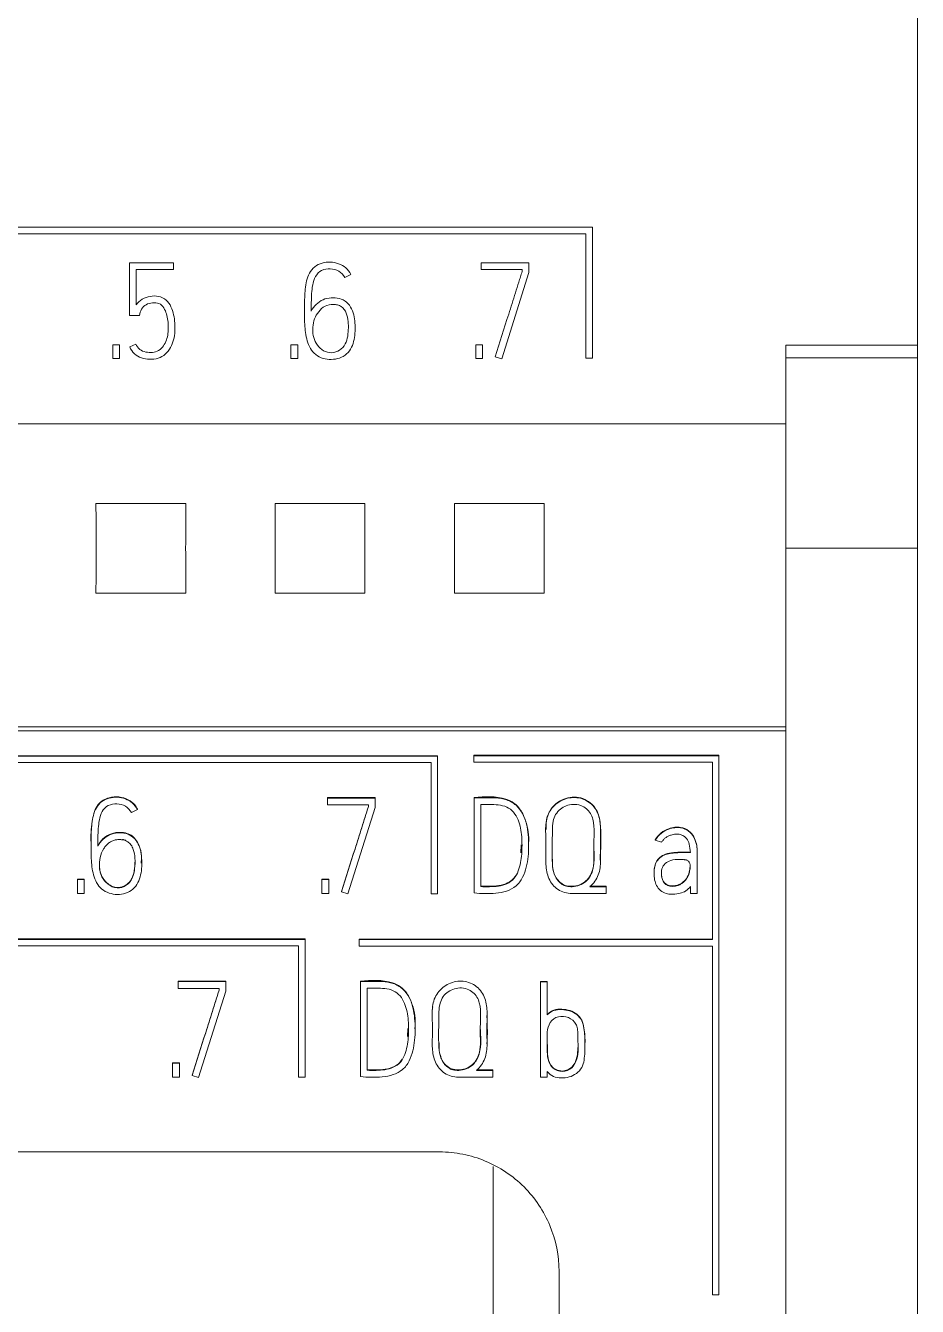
# Model space of a CAD drawing. Header units: millimetres. Extents: x 983 to 2111, y 2638 to 4457.
# Drawn here: x 1525.58 to 1540.51, y 3431.12 to 3452.55 of the extents above; entities that cross this region are included whole.
import ezdxf

# ---------------------------------------------------------------- set-up
doc = ezdxf.new("R2010")
doc.units = ezdxf.units.MM

# ---------------------------------------------------------------- blocks, each defined once
blk = doc.blocks.new('16DIDQ')
at = {"color": 7, "linetype": 'Continuous', "lineweight": 15}
for p, q in [((1540.51, 3466.407), (1540.51, 3447.209)), ((1511.021, 3449.182), (1535.07, 3449.182)), ((1534.957, 3449.072), (1511.13, 3449.072)), ((1534.957, 3446.988), (1534.957, 3449.072)), ((1535.07, 3449.182), (1535.07, 3446.988)), ((1527.319, 3448.582), (1527.319, 3447.703)), ((1528.058, 3448.582), (1527.319, 3448.582)), ((1527.43, 3448.471), (1528.058, 3448.471)), ((1527.43, 3447.881), (1527.43, 3448.471)), ((1528.058, 3448.471), (1528.058, 3448.582)), ((1530.924, 3448.338), (1531.026, 3448.391)), ((1533.206, 3448.471), (1533.206, 3448.584)), ((1533.206, 3448.584), (1534.005, 3448.584)), ((1533.894, 3448.471), (1533.206, 3448.471)), ((1534.005, 3448.422), (1533.55, 3446.976)), ((1533.894, 3448.44), (1533.894, 3448.471)), ((1534.005, 3448.584), (1534.005, 3448.422)), ((1527.319, 3447.703), (1527.488, 3447.703)), ((1527.039, 3447.215), (1527.152, 3447.215)), ((1527.039, 3446.982), (1527.039, 3447.215)), ((1527.152, 3447.215), (1527.152, 3446.982)), ((1527.425, 3447.224), (1527.323, 3447.178)), ((1530.023, 3447.215), (1530.023, 3446.982)), ((1530.136, 3447.215), (1530.023, 3447.215)), ((1530.136, 3446.982), (1530.136, 3447.215)), ((1533.115, 3447.215), (1533.115, 3446.982)), ((1533.228, 3447.215), (1533.115, 3447.215)), ((1533.228, 3446.982), (1533.228, 3447.215)), ((1540.51, 3447.209), (1538.31, 3447.209)), ((1538.31, 3445.892), (1538.31, 3447.209)), ((1540.51, 3447.209), (1540.51, 3447.196)), ((1540.51, 3447.196), (1540.51, 3446.996)), ((1527.152, 3446.982), (1527.039, 3446.982)), ((1530.023, 3446.982), (1530.136, 3446.982)), ((1533.115, 3446.982), (1533.228, 3446.982)), ((1533.55, 3446.976), (1533.443, 3447.011)), ((1535.07, 3446.988), (1534.957, 3446.988)), ((1538.31, 3446.996), (1540.51, 3446.996)), ((1540.51, 3446.996), (1540.51, 3443.808)), ((1472.71, 3445.892), (1538.31, 3445.892)), ((1538.31, 3440.82), (1538.31, 3445.892)), ((1526.758, 3444.56), (1528.262, 3444.56)), ((1529.758, 3444.56), (1531.262, 3444.56)), ((1532.758, 3444.56), (1534.262, 3444.56)), ((1540.51, 3443.808), (1538.31, 3443.808)), ((1540.51, 3443.808), (1540.51, 3413.363)), ((1528.262, 3443.056), (1526.758, 3443.056)), ((1531.262, 3443.056), (1529.758, 3443.056)), ((1534.262, 3443.056), (1532.758, 3443.056)), ((1472.71, 3440.82), (1538.31, 3440.82)), ((1538.31, 3440.752), (1472.71, 3440.752)), ((1538.31, 3440.752), (1538.31, 3440.82)), ((1538.31, 3414.209), (1538.31, 3440.752)), ((1532.478, 3440.338), (1501.444, 3440.338)), ((1501.444, 3440.331), (1532.478, 3440.331)), ((1532.478, 3440.331), (1532.478, 3440.338)), ((1532.478, 3440.331), (1532.478, 3438.026)), ((1537.187, 3440.344), (1533.086, 3440.344)), ((1533.086, 3440.337), (1533.086, 3440.344)), ((1533.086, 3440.337), (1533.086, 3440.227)), ((1537.187, 3440.337), (1533.086, 3440.337)), ((1537.187, 3440.337), (1537.187, 3440.344)), ((1537.187, 3431.319), (1537.187, 3440.337)), ((1532.368, 3440.226), (1501.555, 3440.226)), ((1532.368, 3438.026), (1532.368, 3440.226)), ((1533.086, 3440.227), (1537.077, 3440.227)), ((1537.077, 3440.227), (1537.077, 3437.261)), ((1530.633, 3439.63), (1530.633, 3439.637)), ((1531.432, 3439.637), (1530.633, 3439.637)), ((1530.633, 3439.63), (1531.432, 3439.63)), ((1530.633, 3439.517), (1530.633, 3439.63)), ((1531.432, 3439.637), (1531.432, 3439.63)), ((1531.432, 3439.63), (1531.432, 3439.469)), ((1533.087, 3439.632), (1533.087, 3439.639)), ((1533.087, 3439.632), (1533.087, 3438.043)), ((1527.453, 3439.438), (1527.351, 3439.385)), ((1527.453, 3439.438), (1527.453, 3439.445)), ((1531.321, 3439.517), (1530.633, 3439.517)), ((1531.432, 3439.469), (1530.977, 3438.025)), ((1531.321, 3439.486), (1531.321, 3439.517)), ((1533.2, 3438.147), (1533.2, 3439.52)), ((1534.286, 3439.101), (1534.286, 3439.094)), ((1526.676, 3438.872), (1526.676, 3438.865)), ((1533.872, 3438.713), (1533.879, 3438.847)), ((1534.001, 3438.831), (1534.001, 3438.838)), ((1536.118, 3438.924), (1536.118, 3438.931)), ((1536.118, 3438.924), (1536.225, 3438.889)), ((1527.525, 3438.532), (1527.525, 3438.539)), ((1535.205, 3438.583), (1535.205, 3438.59)), ((1536.101, 3438.371), (1536.101, 3438.36)), ((1526.563, 3438.271), (1526.45, 3438.271)), ((1526.45, 3438.271), (1526.45, 3438.264)), ((1526.45, 3438.264), (1526.45, 3438.032)), ((1526.563, 3438.264), (1526.45, 3438.264)), ((1526.563, 3438.264), (1526.563, 3438.271)), ((1526.563, 3438.032), (1526.563, 3438.264)), ((1530.542, 3438.271), (1530.542, 3438.264)), ((1530.655, 3438.271), (1530.542, 3438.271)), ((1530.542, 3438.264), (1530.542, 3438.032)), ((1530.655, 3438.264), (1530.542, 3438.264)), ((1530.655, 3438.264), (1530.655, 3438.271)), ((1530.655, 3438.032), (1530.655, 3438.264)), ((1534.608, 3438.167), (1534.608, 3438.161)), ((1534.661, 3438.152), (1534.661, 3438.154)), ((1535.302, 3438.152), (1535.027, 3438.152)), ((1535.302, 3438.145), (1535.027, 3438.145)), ((1535.302, 3438.152), (1535.302, 3438.145)), ((1535.302, 3438.032), (1535.302, 3438.145)), ((1536.711, 3438.147), (1536.711, 3438.032)), ((1526.45, 3438.032), (1526.563, 3438.032)), ((1530.542, 3438.032), (1530.655, 3438.032)), ((1530.871, 3438.068), (1530.871, 3438.061)), ((1530.977, 3438.025), (1530.871, 3438.061)), ((1532.478, 3438.026), (1532.368, 3438.026)), ((1534.725, 3438.032), (1535.302, 3438.032)), ((1536.711, 3438.032), (1536.824, 3438.032)), ((1530.259, 3437.271), (1499.446, 3437.271)), ((1499.446, 3437.264), (1530.259, 3437.264)), ((1530.259, 3437.264), (1530.259, 3437.271)), ((1530.259, 3437.264), (1530.259, 3434.959)), ((1531.167, 3437.268), (1531.167, 3437.261)), ((1537.077, 3437.268), (1531.167, 3437.268)), ((1531.167, 3437.261), (1531.167, 3437.15)), ((1537.077, 3437.261), (1531.167, 3437.261)), ((1530.148, 3437.154), (1499.557, 3437.154)), ((1530.148, 3434.959), (1530.148, 3437.154)), ((1531.167, 3437.15), (1537.077, 3437.15)), ((1537.077, 3437.15), (1537.077, 3431.319)), ((1528.932, 3436.565), (1528.133, 3436.565)), ((1528.133, 3436.558), (1528.133, 3436.565)), ((1528.133, 3436.558), (1528.932, 3436.558)), ((1528.133, 3436.445), (1528.133, 3436.558)), ((1528.821, 3436.445), (1528.133, 3436.445)), ((1528.932, 3436.396), (1528.477, 3434.953)), ((1528.821, 3436.414), (1528.821, 3436.445)), ((1528.932, 3436.565), (1528.932, 3436.558)), ((1528.932, 3436.558), (1528.932, 3436.396)), ((1531.187, 3436.56), (1531.187, 3436.567)), ((1531.187, 3436.56), (1531.187, 3434.971)), ((1531.3, 3435.075), (1531.3, 3436.447)), ((1534.201, 3436.553), (1534.201, 3436.56)), ((1534.312, 3436.56), (1534.201, 3436.56)), ((1534.201, 3434.96), (1534.201, 3436.553)), ((1534.201, 3436.553), (1534.312, 3436.553)), ((1534.312, 3436.56), (1534.312, 3436.553)), ((1534.312, 3436.553), (1534.312, 3436)), ((1532.386, 3436.028), (1532.386, 3436.021)), ((1531.972, 3435.641), (1531.979, 3435.774)), ((1532.101, 3435.758), (1532.101, 3435.765)), ((1532.505, 3435.536), (1532.506, 3435.419)), ((1533.305, 3435.511), (1533.305, 3435.518)), ((1534.944, 3435.485), (1534.944, 3435.492)), ((1528.042, 3435.192), (1528.042, 3435.199)), ((1528.155, 3435.199), (1528.042, 3435.199)), ((1528.042, 3434.96), (1528.042, 3435.192)), ((1528.042, 3435.192), (1528.155, 3435.192)), ((1528.155, 3435.192), (1528.155, 3435.199)), ((1528.155, 3435.192), (1528.155, 3434.96)), ((1532.708, 3435.094), (1532.708, 3435.087)), ((1528.155, 3434.96), (1528.042, 3434.96)), ((1528.371, 3434.995), (1528.371, 3434.988)), ((1528.477, 3434.953), (1528.371, 3434.988)), ((1530.259, 3434.959), (1530.148, 3434.959)), ((1532.761, 3435.08), (1532.761, 3435.082)), ((1532.825, 3434.96), (1533.402, 3434.96)), ((1533.127, 3435.079), (1533.402, 3435.079)), ((1533.402, 3435.072), (1533.127, 3435.072)), ((1533.402, 3435.079), (1533.402, 3435.072)), ((1533.402, 3434.96), (1533.402, 3435.072)), ((1534.312, 3434.96), (1534.201, 3434.96)), ((1534.312, 3435.055), (1534.312, 3434.96)), ((1488.01, 3433.708), (1532.51, 3433.708)), ((1533.41, 3424.208), (1533.41, 3433.463)), ((1534.51, 3431.708), (1534.51, 3414.209)), ((1537.077, 3431.319), (1537.187, 3431.319))]:
    blk.add_line(p, q, dxfattribs=at)
at = {"color": 7, "linetype": 'Continuous', "lineweight": 15, "flags": 128}
blk.add_lwpolyline([(1534.825, 3435.454), (1534.82, 3435.332), (1534.778, 3435.196), (1534.724, 3435.125), (1534.656, 3435.08), (1534.571, 3435.062), (1534.486, 3435.075), (1534.419, 3435.111), (1534.368, 3435.168), (1534.334, 3435.245), (1534.315, 3435.344), (1534.312, 3435.679), (1534.312, 3435.679)], dxfattribs=at)
at = {"color": 7, "linetype": 'Continuous', "lineweight": 15}
for points, knots in [([(1531.026, 3448.391), (1530.983, 3448.475), (1530.908, 3448.539), (1530.777, 3448.586), (1530.73, 3448.594), (1530.637, 3448.597), (1530.591, 3448.593), (1530.501, 3448.569), (1530.458, 3448.548), (1530.385, 3448.49), (1530.356, 3448.453), (1530.29, 3448.33), (1530.272, 3448.237), (1530.252, 3448.054), (1530.25, 3447.961), (1530.249, 3447.776), (1530.248, 3447.683), (1530.255, 3447.498), (1530.264, 3447.405), (1530.308, 3447.226), (1530.346, 3447.136), (1530.445, 3447.039), (1530.485, 3447.013), (1530.571, 3446.979), (1530.617, 3446.971), (1530.756, 3446.966), (1530.853, 3446.984), (1531.002, 3447.092), (1531.049, 3447.18), (1531.095, 3447.358), (1531.1, 3447.452), (1531.092, 3447.636), (1531.079, 3447.731), (1531.017, 3447.856), (1530.99, 3447.894), (1530.92, 3447.955), (1530.877, 3447.976), (1530.788, 3448), (1530.74, 3448.003), (1530.648, 3447.997), (1530.602, 3447.986), (1530.517, 3447.949), (1530.479, 3447.921), (1530.413, 3447.856), (1530.384, 3447.818), (1530.362, 3447.777)], [0, 0, 0, 0, 0.0625, 0.0625, 0.09375, 0.09375, 0.125, 0.125, 0.15625, 0.15625, 0.1875, 0.1875, 0.25, 0.25, 0.3125, 0.3125, 0.375, 0.375, 0.4375, 0.4375, 0.5, 0.5, 0.53125, 0.53125, 0.5625, 0.5625, 0.625, 0.625, 0.6875, 0.6875, 0.75, 0.75, 0.8125, 0.8125, 0.84375, 0.84375, 0.875, 0.875, 0.90625, 0.90625, 0.9375, 0.9375, 0.96875, 0.96875, 1, 1, 1, 1]), ([(1530.362, 3447.777), (1530.362, 3447.875), (1530.363, 3447.972), (1530.372, 3448.118), (1530.377, 3448.167), (1530.396, 3448.263), (1530.41, 3448.311), (1530.457, 3448.398), (1530.492, 3448.437), (1530.581, 3448.48), (1530.632, 3448.486), (1530.731, 3448.483), (1530.781, 3448.471), (1530.866, 3448.421), (1530.901, 3448.383), (1530.924, 3448.338)], [0, 0, 0, 0, 0.25, 0.25, 0.375, 0.375, 0.5, 0.5, 0.625, 0.625, 0.75, 0.75, 0.875, 0.875, 1, 1, 1, 1]), ([(1533.443, 3447.011), (1533.518, 3447.249), (1533.592, 3447.488), (1533.705, 3447.845), (1533.742, 3447.964), (1533.798, 3448.143), (1533.817, 3448.203), (1533.845, 3448.292), (1533.855, 3448.322), (1533.874, 3448.381), (1533.882, 3448.411), (1533.894, 3448.44)], [0, 0, 0, 0, 0.5, 0.5, 0.75, 0.75, 0.875, 0.875, 0.9375, 0.9375, 1, 1, 1, 1]), ([(1527.323, 3447.178), (1527.343, 3447.135), (1527.367, 3447.096), (1527.436, 3447.032), (1527.476, 3447.008), (1527.565, 3446.978), (1527.612, 3446.974), (1527.705, 3446.97), (1527.753, 3446.974), (1527.842, 3447.003), (1527.884, 3447.027), (1527.954, 3447.088), (1527.983, 3447.127), (1528.051, 3447.25), (1528.073, 3447.343), (1528.084, 3447.53), (1528.078, 3447.624), (1528.039, 3447.808), (1528.002, 3447.899), (1527.896, 3447.994), (1527.852, 3448.015), (1527.759, 3448.033), (1527.711, 3448.031), (1527.572, 3448.009), (1527.484, 3447.959), (1527.43, 3447.881)], [0, 0, 0, 0, 0.0625, 0.0625, 0.125, 0.125, 0.1875, 0.1875, 0.25, 0.25, 0.3125, 0.3125, 0.375, 0.375, 0.5, 0.5, 0.625, 0.625, 0.75, 0.75, 0.8125, 0.8125, 0.875, 0.875, 1, 1, 1, 1]), ([(1527.488, 3447.703), (1527.491, 3447.778), (1527.532, 3447.849), (1527.631, 3447.902), (1527.667, 3447.911), (1527.741, 3447.918), (1527.779, 3447.918), (1527.847, 3447.89), (1527.874, 3447.861), (1527.914, 3447.799), (1527.928, 3447.765), (1527.96, 3447.659), (1527.967, 3447.585), (1527.97, 3447.438), (1527.962, 3447.363), (1527.913, 3447.224), (1527.871, 3447.158), (1527.776, 3447.099), (1527.74, 3447.088), (1527.666, 3447.082), (1527.629, 3447.085), (1527.556, 3447.099), (1527.521, 3447.114), (1527.464, 3447.16), (1527.441, 3447.19), (1527.425, 3447.224)], [0, 0, 0, 0, 0.125, 0.125, 0.1875, 0.1875, 0.25, 0.25, 0.3125, 0.3125, 0.375, 0.375, 0.5, 0.5, 0.625, 0.625, 0.75, 0.75, 0.8125, 0.8125, 0.875, 0.875, 0.9375, 0.9375, 1, 1, 1, 1]), ([(1530.731, 3447.887), (1530.754, 3447.887), (1530.778, 3447.886), (1530.823, 3447.875), (1530.845, 3447.865), (1530.904, 3447.826), (1530.932, 3447.785), (1530.965, 3447.697), (1530.973, 3447.651), (1530.984, 3447.558), (1530.984, 3447.511), (1530.979, 3447.371), (1530.964, 3447.275), (1530.886, 3447.157), (1530.849, 3447.124), (1530.764, 3447.086), (1530.716, 3447.078), (1530.622, 3447.087), (1530.577, 3447.105), (1530.502, 3447.162), (1530.471, 3447.198), (1530.422, 3447.279), (1530.405, 3447.323), (1530.387, 3447.415), (1530.387, 3447.462), (1530.394, 3447.556), (1530.402, 3447.602), (1530.433, 3447.69), (1530.457, 3447.731), (1530.516, 3447.804), (1530.551, 3447.838), (1530.635, 3447.882), (1530.684, 3447.887), (1530.731, 3447.887)], [0, 0, 0, 0, 0.03125, 0.03125, 0.0625, 0.0625, 0.125, 0.125, 0.1875, 0.1875, 0.25, 0.25, 0.375, 0.375, 0.4375, 0.4375, 0.5, 0.5, 0.5625, 0.5625, 0.625, 0.625, 0.6875, 0.6875, 0.75, 0.75, 0.8125, 0.8125, 0.875, 0.875, 0.9375, 0.9375, 1, 1, 1, 1]), ([(1526.677, 3438.872), (1526.677, 3438.875), (1526.667, 3438.996), (1526.681, 3439.176), (1526.721, 3439.394), (1526.787, 3439.518), (1526.875, 3439.599), (1526.996, 3439.646), (1527.143, 3439.657), (1527.296, 3439.613), (1527.401, 3439.532), (1527.439, 3439.468), (1527.453, 3439.445)], [0, 0, 0, 0, 0.007675, 0.2536, 0.374274, 0.467054, 0.542764, 0.618596, 0.732517, 0.845164, 0.942622, 1, 1, 1, 1]), ([(1526.79, 3438.824), (1526.831, 3438.909), (1526.902, 3438.975), (1527.03, 3439.034), (1527.075, 3439.044), (1527.169, 3439.05), (1527.216, 3439.047), (1527.352, 3439.011), (1527.426, 3438.943), (1527.507, 3438.775), (1527.52, 3438.681), (1527.527, 3438.495), (1527.523, 3438.401), (1527.485, 3438.267), (1527.467, 3438.223), (1527.418, 3438.144), (1527.386, 3438.109), (1527.27, 3438.031), (1527.173, 3438.01), (1526.987, 3438.026), (1526.894, 3438.063), (1526.767, 3438.198), (1526.73, 3438.288), (1526.688, 3438.468), (1526.682, 3438.56), (1526.676, 3438.743), (1526.676, 3438.835), (1526.677, 3439.018), (1526.68, 3439.11), (1526.701, 3439.293), (1526.719, 3439.386), (1526.788, 3439.505), (1526.818, 3439.541), (1526.891, 3439.597), (1526.934, 3439.616), (1527.069, 3439.65), (1527.164, 3439.648), (1527.293, 3439.599), (1527.333, 3439.576), (1527.403, 3439.516), (1527.431, 3439.479), (1527.453, 3439.438)], [0, 0, 0, 0, 0.0625, 0.0625, 0.09375, 0.09375, 0.125, 0.125, 0.1875, 0.1875, 0.25, 0.25, 0.3125, 0.3125, 0.34375, 0.34375, 0.375, 0.375, 0.4375, 0.4375, 0.5, 0.5, 0.5625, 0.5625, 0.625, 0.625, 0.6875, 0.6875, 0.75, 0.75, 0.8125, 0.8125, 0.84375, 0.84375, 0.875, 0.875, 0.9375, 0.9375, 0.96875, 0.96875, 1, 1, 1, 1]), ([(1533.087, 3439.639), (1533.269, 3439.653), (1533.503, 3439.67), (1533.762, 3439.551), (1533.881, 3439.424), (1533.98, 3439.197), (1534.016, 3438.986), (1533.998, 3438.85), (1533.997, 3438.838)], [0, 0, 0, 0, 0.365698, 0.469753, 0.573978, 0.716987, 0.976137, 1, 1, 1, 1]), ([(1533.087, 3438.043), (1533.208, 3438.028), (1533.33, 3438.025), (1533.573, 3438.048), (1533.696, 3438.082), (1533.837, 3438.198), (1533.874, 3438.248), (1533.927, 3438.358), (1533.947, 3438.415), (1533.992, 3438.591), (1534.001, 3438.713), (1534.001, 3438.954), (1533.993, 3439.074), (1533.936, 3439.311), (1533.882, 3439.425), (1533.745, 3439.549), (1533.691, 3439.579), (1533.575, 3439.618), (1533.515, 3439.627), (1533.393, 3439.635), (1533.332, 3439.635), (1533.209, 3439.634), (1533.148, 3439.633), (1533.087, 3439.632)], [0, 0, 0, 0, 0.125, 0.125, 0.25, 0.25, 0.3125, 0.3125, 0.375, 0.375, 0.5, 0.5, 0.625, 0.625, 0.75, 0.75, 0.8125, 0.8125, 0.875, 0.875, 0.9375, 0.9375, 1, 1, 1, 1]), ([(1535.027, 3438.145), (1535.09, 3438.199), (1535.138, 3438.267), (1535.197, 3438.419), (1535.205, 3438.502), (1535.205, 3438.666), (1535.203, 3438.747), (1535.203, 3438.911), (1535.206, 3438.993), (1535.206, 3439.156), (1535.2, 3439.238), (1535.156, 3439.396), (1535.114, 3439.47), (1534.994, 3439.579), (1534.918, 3439.618), (1534.756, 3439.645), (1534.673, 3439.636), (1534.519, 3439.577), (1534.45, 3439.529), (1534.346, 3439.404), (1534.313, 3439.326), (1534.283, 3439.164), (1534.285, 3439.084), (1534.291, 3438.922), (1534.292, 3438.841), (1534.29, 3438.679), (1534.286, 3438.598), (1534.295, 3438.437), (1534.309, 3438.356), (1534.374, 3438.209), (1534.428, 3438.143), (1534.562, 3438.054), (1534.643, 3438.031), (1534.725, 3438.032)], [0, 0, 0, 0, 0.0625, 0.0625, 0.125, 0.125, 0.1875, 0.1875, 0.25, 0.25, 0.3125, 0.3125, 0.375, 0.375, 0.4375, 0.4375, 0.5, 0.5, 0.5625, 0.5625, 0.625, 0.625, 0.6875, 0.6875, 0.75, 0.75, 0.8125, 0.8125, 0.875, 0.875, 0.9375, 0.9375, 1, 1, 1, 1]), ([(1535.198, 3438.59), (1535.208, 3438.777), (1535.221, 3439.027), (1535.187, 3439.327), (1535.116, 3439.476), (1535.009, 3439.578), (1534.875, 3439.639), (1534.729, 3439.651), (1534.581, 3439.616), (1534.444, 3439.535), (1534.344, 3439.409), (1534.289, 3439.258), (1534.294, 3439.154), (1534.297, 3439.101)], [0, 0, 0, 0, 0.265544, 0.357215, 0.42625, 0.495517, 0.563288, 0.631123, 0.699957, 0.776221, 0.853494, 0.923896, 1, 1, 1, 1]), ([(1527.351, 3439.385), (1527.328, 3439.429), (1527.294, 3439.467), (1527.208, 3439.516), (1527.159, 3439.529), (1527.06, 3439.533), (1527.01, 3439.526), (1526.92, 3439.484), (1526.885, 3439.445), (1526.838, 3439.359), (1526.824, 3439.311), (1526.805, 3439.216), (1526.8, 3439.167), (1526.791, 3439.02), (1526.789, 3438.922), (1526.79, 3438.824)], [0, 0, 0, 0, 0.125, 0.125, 0.25, 0.25, 0.375, 0.375, 0.5, 0.5, 0.625, 0.625, 0.75, 0.75, 1, 1, 1, 1]), ([(1531.321, 3439.493), (1531.31, 3439.464), (1531.301, 3439.434), (1531.282, 3439.375), (1531.273, 3439.345), (1531.244, 3439.256), (1531.226, 3439.197), (1531.17, 3439.019), (1531.132, 3438.9), (1531.02, 3438.543), (1530.945, 3438.305), (1530.871, 3438.068)], [0, 0, 0, 0, 0.0625, 0.0625, 0.125, 0.125, 0.25, 0.25, 0.5, 0.5, 1, 1, 1, 1]), ([(1530.871, 3438.061), (1530.945, 3438.298), (1531.02, 3438.536), (1531.132, 3438.893), (1531.17, 3439.012), (1531.226, 3439.19), (1531.244, 3439.249), (1531.273, 3439.338), (1531.282, 3439.368), (1531.301, 3439.427), (1531.31, 3439.457), (1531.321, 3439.486)], [0, 0, 0, 0, 0.5, 0.5, 0.75, 0.75, 0.875, 0.875, 0.9375, 0.9375, 1, 1, 1, 1]), ([(1533.2, 3439.52), (1533.249, 3439.522), (1533.298, 3439.521), (1533.396, 3439.519), (1533.445, 3439.519), (1533.542, 3439.509), (1533.59, 3439.498), (1533.679, 3439.457), (1533.719, 3439.428), (1533.813, 3439.316), (1533.846, 3439.22), (1533.885, 3439.03), (1533.891, 3438.934), (1533.89, 3438.739), (1533.885, 3438.643), (1533.857, 3438.502), (1533.844, 3438.455), (1533.809, 3438.363), (1533.788, 3438.319), (1533.723, 3438.244), (1533.681, 3438.216), (1533.591, 3438.176), (1533.544, 3438.163), (1533.446, 3438.149), (1533.397, 3438.147), (1533.299, 3438.144), (1533.25, 3438.144), (1533.2, 3438.147)], [0, 0, 0, 0, 0.0625, 0.0625, 0.125, 0.125, 0.1875, 0.1875, 0.25, 0.25, 0.375, 0.375, 0.5, 0.5, 0.625, 0.625, 0.6875, 0.6875, 0.75, 0.75, 0.8125, 0.8125, 0.875, 0.875, 0.9375, 0.9375, 1, 1, 1, 1]), ([(1534.707, 3438.146), (1534.675, 3438.148), (1534.643, 3438.152), (1534.611, 3438.159), (1534.588, 3438.164), (1534.571, 3438.183), (1534.551, 3438.196), (1534.524, 3438.215), (1534.499, 3438.239), (1534.48, 3438.265), (1534.459, 3438.293), (1534.443, 3438.324), (1534.431, 3438.356), (1534.411, 3438.411), (1534.403, 3438.47), (1534.4, 3438.528), (1534.389, 3438.714), (1534.398, 3438.9), (1534.399, 3439.087), (1534.399, 3439.139), (1534.402, 3439.191), (1534.413, 3439.242), (1534.421, 3439.281), (1534.434, 3439.319), (1534.454, 3439.354), (1534.475, 3439.388), (1534.502, 3439.419), (1534.533, 3439.444), (1534.562, 3439.468), (1534.596, 3439.487), (1534.632, 3439.5), (1534.668, 3439.514), (1534.708, 3439.522), (1534.747, 3439.524), (1534.789, 3439.526), (1534.833, 3439.52), (1534.873, 3439.506), (1534.908, 3439.493), (1534.941, 3439.474), (1534.969, 3439.45), (1534.996, 3439.428), (1535.018, 3439.401), (1535.036, 3439.371), (1535.054, 3439.341), (1535.067, 3439.308), (1535.076, 3439.274), (1535.114, 3439.125), (1535.091, 3438.966), (1535.091, 3438.812), (1535.091, 3438.691), (1535.102, 3438.567), (1535.079, 3438.447), (1535.071, 3438.407), (1535.057, 3438.367), (1535.037, 3438.331), (1535.017, 3438.295), (1534.99, 3438.262), (1534.959, 3438.235), (1534.928, 3438.207), (1534.892, 3438.185), (1534.853, 3438.17), (1534.815, 3438.155), (1534.774, 3438.146), (1534.732, 3438.145), (1534.724, 3438.145), (1534.716, 3438.145), (1534.707, 3438.146)], [0, 0, 0, 0, 0.000097505, 0.000097505, 0.000097505, 0.000171776, 0.000171776, 0.000171776, 0.000279242, 0.000279242, 0.000279242, 0.000389119, 0.000389119, 0.000389119, 0.000578699, 0.000578699, 0.000578699, 0.001178192, 0.001178192, 0.001178192, 0.0013466, 0.0013466, 0.0013466, 0.001475016, 0.001475016, 0.001475016, 0.0016041, 0.0016041, 0.0016041, 0.001727017, 0.001727017, 0.001727017, 0.001853783, 0.001853783, 0.001853783, 0.001991939, 0.001991939, 0.001991939, 0.002111956, 0.002111956, 0.002111956, 0.002223786, 0.002223786, 0.002223786, 0.002336455, 0.002336455, 0.002336455, 0.002840467, 0.002840467, 0.002840467, 0.003239194, 0.003239194, 0.003239194, 0.00337415, 0.00337415, 0.00337415, 0.003509345, 0.003509345, 0.003509345, 0.003644633, 0.003644633, 0.003644633, 0.003779149, 0.003779149, 0.003779149, 0.003805915, 0.003805915, 0.003805915, 0.003805915]), ([(1526.79, 3438.831), (1526.816, 3438.872), (1526.866, 3438.949), (1526.984, 3439.03), (1527.118, 3439.06), (1527.244, 3439.053), (1527.349, 3439.011), (1527.428, 3438.939), (1527.494, 3438.821), (1527.526, 3438.681), (1527.518, 3438.578), (1527.515, 3438.539)], [0, 0, 0, 0, 0.122111, 0.234221, 0.358449, 0.466468, 0.554503, 0.642441, 0.734925, 0.89869, 1, 1, 1, 1]), ([(1536.824, 3438.039), (1536.824, 3438.142), (1536.824, 3438.32), (1536.824, 3438.544), (1536.823, 3438.683), (1536.824, 3438.762), (1536.82, 3438.813), (1536.809, 3438.867), (1536.793, 3438.924), (1536.759, 3439.005), (1536.683, 3439.093), (1536.563, 3439.143), (1536.447, 3439.144), (1536.333, 3439.117), (1536.211, 3439.052), (1536.15, 3438.972), (1536.118, 3438.931)], [0, 0, 0, 0, 0.178844, 0.308499, 0.388964, 0.420239, 0.447028, 0.476226, 0.515557, 0.550721, 0.627327, 0.711089, 0.76651, 0.827018, 0.911587, 1, 1, 1, 1]), ([(1536.824, 3438.032), (1536.824, 3438.135), (1536.824, 3438.313), (1536.824, 3438.537), (1536.823, 3438.676), (1536.824, 3438.755), (1536.82, 3438.806), (1536.809, 3438.86), (1536.793, 3438.917), (1536.759, 3438.997), (1536.683, 3439.086), (1536.563, 3439.136), (1536.447, 3439.137), (1536.333, 3439.11), (1536.211, 3439.045), (1536.15, 3438.965), (1536.118, 3438.924)], [0, 0, 0, 0, 0.1788444, 0.3084989, 0.3889637, 0.4202394, 0.4470276, 0.4762262, 0.5155568, 0.5507211, 0.6273271, 0.7110886, 0.7665103, 0.8270184, 0.9115875, 1, 1, 1, 1]), ([(1536.225, 3438.889), (1536.235, 3438.903), (1536.255, 3438.931), (1536.293, 3438.965), (1536.337, 3438.992), (1536.395, 3439.015), (1536.462, 3439.029), (1536.536, 3439.023), (1536.599, 3438.997), (1536.658, 3438.945), (1536.698, 3438.846), (1536.706, 3438.764), (1536.711, 3438.716)], [0, 0, 0, 0, 0.070112, 0.138809, 0.208382, 0.281037, 0.389849, 0.488147, 0.577148, 0.665049, 0.801573, 1, 1, 1, 1]), ([(1527.139, 3438.934), (1527.119, 3438.933), (1527.08, 3438.93), (1527.024, 3438.91), (1526.973, 3438.879), (1526.927, 3438.836), (1526.87, 3438.759), (1526.819, 3438.636), (1526.809, 3438.472), (1526.846, 3438.309), (1526.953, 3438.181), (1527.107, 3438.103), (1527.252, 3438.15), (1527.339, 3438.234), (1527.387, 3438.333), (1527.411, 3438.465), (1527.416, 3438.614), (1527.395, 3438.75), (1527.349, 3438.846), (1527.294, 3438.903), (1527.233, 3438.928), (1527.21, 3438.934), (1527.201, 3438.936), (1527.204, 3438.935), (1527.205, 3438.935), (1527.205, 3438.935), (1527.206, 3438.935), (1527.201, 3438.936), (1527.204, 3438.935), (1527.205, 3438.935), (1527.207, 3438.934), (1527.212, 3438.934), (1527.225, 3438.931), (1527.239, 3438.927), (1527.251, 3438.926), (1527.255, 3438.925), (1527.258, 3438.923), (1527.254, 3438.924), (1527.255, 3438.926), (1527.258, 3438.924), (1527.255, 3438.925), (1527.254, 3438.925), (1527.254, 3438.925), (1527.254, 3438.925), (1527.254, 3438.925), (1527.253, 3438.925), (1527.258, 3438.924), (1527.255, 3438.925), (1527.254, 3438.925), (1527.25, 3438.925), (1527.239, 3438.927), (1527.207, 3438.932), (1527.177, 3438.933), (1527.156, 3438.934)], [0, 0, 0, 0, 0.025471, 0.050044, 0.07487, 0.10107, 0.129599, 0.196819, 0.267067, 0.337943, 0.404357, 0.475467, 0.542622, 0.583145, 0.627707, 0.680317, 0.754377, 0.817433, 0.853906, 0.886909, 0.920546, 0.925937, 0.92688, 0.927873, 0.927924, 0.927998, 0.928072, 0.929248, 0.929542, 0.930618, 0.930855, 0.932192, 0.936293, 0.947607, 0.951688, 0.951702, 0.952663, 0.953623, 0.953841, 0.954789, 0.955768, 0.955799, 0.955848, 0.955897, 0.955965, 0.956035, 0.957214, 0.9575, 0.958562, 0.959006, 0.962069, 0.973325, 1, 1, 1, 1]), ([(1535.091, 3438.816), (1535.098, 3438.694), (1535.108, 3438.531), (1535.044, 3438.334), (1534.964, 3438.236), (1534.856, 3438.17), (1534.765, 3438.151), (1534.716, 3438.153), (1534.707, 3438.153)], [0, 0, 0, 0, 0.410567, 0.550887, 0.691458, 0.832132, 0.97175, 1, 1, 1, 1]), ([(1526.819, 3438.518), (1526.818, 3438.505), (1526.811, 3438.437), (1526.841, 3438.342), (1526.899, 3438.251), (1526.959, 3438.194), (1527.03, 3438.149), (1527.111, 3438.127), (1527.192, 3438.136), (1527.262, 3438.171), (1527.321, 3438.221), (1527.38, 3438.313), (1527.409, 3438.431), (1527.409, 3438.524), (1527.408, 3438.559)], [0, 0, 0, 0, 0.035029, 0.184024, 0.253734, 0.324503, 0.405126, 0.475686, 0.544068, 0.61886, 0.682512, 0.749506, 0.908153, 1, 1, 1, 1]), ([(1534.707, 3438.153), (1534.674, 3438.154), (1534.617, 3438.155), (1534.542, 3438.208), (1534.474, 3438.269), (1534.416, 3438.384), (1534.398, 3438.501), (1534.399, 3438.584), (1534.399, 3438.609)], [0, 0, 0, 0, 0.15737, 0.270453, 0.431915, 0.597213, 0.881211, 1, 1, 1, 1]), ([(1536.711, 3438.716), (1536.641, 3438.716), (1536.536, 3438.717), (1536.395, 3438.709), (1536.291, 3438.688), (1536.197, 3438.635), (1536.133, 3438.553), (1536.102, 3438.452), (1536.098, 3438.344), (1536.111, 3438.236), (1536.153, 3438.138), (1536.226, 3438.061), (1536.323, 3438.022), (1536.429, 3438.018), (1536.534, 3438.032), (1536.639, 3438.068), (1536.687, 3438.121), (1536.711, 3438.147)], [0, 0, 0, 0, 0.124968, 0.187533, 0.249907, 0.313745, 0.374766, 0.431548, 0.499648, 0.566249, 0.624817, 0.68761, 0.749969, 0.806806, 0.875224, 0.937668, 1, 1, 1, 1]), ([(1536.102, 3438.371), (1536.102, 3438.402), (1536.103, 3438.466), (1536.133, 3438.56), (1536.197, 3438.643), (1536.344, 3438.723), (1536.526, 3438.722), (1536.665, 3438.723), (1536.711, 3438.723)], [0, 0, 0, 0, 0.115066, 0.23169, 0.35702, 0.488134, 0.832462, 1, 1, 1, 1]), ([(1536.678, 3438.571), (1536.688, 3438.562), (1536.705, 3438.533), (1536.708, 3438.475), (1536.698, 3438.407), (1536.677, 3438.335), (1536.641, 3438.27), (1536.596, 3438.22), (1536.545, 3438.184), (1536.49, 3438.161), (1536.429, 3438.15), (1536.362, 3438.153), (1536.295, 3438.179), (1536.245, 3438.243), (1536.222, 3438.335), (1536.22, 3438.441), (1536.281, 3438.543), (1536.392, 3438.595), (1536.494, 3438.604), (1536.578, 3438.601), (1536.622, 3438.596), (1536.648, 3438.591), (1536.655, 3438.59), (1536.656, 3438.59), (1536.655, 3438.59), (1536.654, 3438.59), (1536.656, 3438.59), (1536.655, 3438.59), (1536.654, 3438.59), (1536.655, 3438.59), (1536.655, 3438.59), (1536.655, 3438.59), (1536.655, 3438.59), (1536.654, 3438.59), (1536.656, 3438.59), (1536.655, 3438.59), (1536.655, 3438.59), (1536.654, 3438.59), (1536.654, 3438.59), (1536.654, 3438.59), (1536.654, 3438.59), (1536.654, 3438.59), (1536.654, 3438.59), (1536.654, 3438.59), (1536.654, 3438.59), (1536.654, 3438.59), (1536.654, 3438.59), (1536.654, 3438.59), (1536.654, 3438.59), (1536.655, 3438.59), (1536.654, 3438.59), (1536.653, 3438.59), (1536.649, 3438.591), (1536.638, 3438.594), (1536.625, 3438.596), (1536.615, 3438.598), (1536.613, 3438.599), (1536.612, 3438.599), (1536.613, 3438.599), (1536.614, 3438.599), (1536.613, 3438.599), (1536.613, 3438.599), (1536.613, 3438.599), (1536.613, 3438.599), (1536.614, 3438.599), (1536.613, 3438.599), (1536.613, 3438.599), (1536.613, 3438.599), (1536.613, 3438.599), (1536.614, 3438.599), (1536.613, 3438.599), (1536.613, 3438.599), (1536.613, 3438.599), (1536.614, 3438.599), (1536.614, 3438.599), (1536.613, 3438.599), (1536.613, 3438.599), (1536.613, 3438.599), (1536.614, 3438.599), (1536.614, 3438.599), (1536.613, 3438.599), (1536.613, 3438.599), (1536.614, 3438.599), (1536.614, 3438.599), (1536.614, 3438.599), (1536.614, 3438.599), (1536.613, 3438.599), (1536.614, 3438.599), (1536.614, 3438.599), (1536.614, 3438.599), (1536.614, 3438.599), (1536.613, 3438.599), (1536.614, 3438.599), (1536.614, 3438.599), (1536.614, 3438.599), (1536.614, 3438.599), (1536.614, 3438.599), (1536.614, 3438.599), (1536.615, 3438.598), (1536.613, 3438.599), (1536.615, 3438.598), (1536.615, 3438.598), (1536.616, 3438.598), (1536.629, 3438.595), (1536.651, 3438.588), (1536.671, 3438.577), (1536.678, 3438.571)], [0, 0, 0, 0, 0.025445, 0.059519, 0.106095, 0.154161, 0.199294, 0.243684, 0.278758, 0.314658, 0.355165, 0.392947, 0.438972, 0.484335, 0.538533, 0.613948, 0.678445, 0.746588, 0.834394, 0.868483, 0.903773, 0.917023, 0.91707, 0.917534, 0.918009, 0.918021, 0.918484, 0.918961, 0.918975, 0.919324, 0.919438, 0.91956, 0.919917, 0.919934, 0.920396, 0.920878, 0.920898, 0.920921, 0.920944, 0.920969, 0.920995, 0.921024, 0.921052, 0.921084, 0.921115, 0.921149, 0.921183, 0.92122, 0.921257, 0.921662, 0.922231, 0.922618, 0.923617, 0.92987, 0.944612, 0.947815, 0.947827, 0.948289, 0.948768, 0.948784, 0.949132, 0.949244, 0.949369, 0.949732, 0.94976, 0.950109, 0.950222, 0.950345, 0.950703, 0.950721, 0.95107, 0.951183, 0.951306, 0.951666, 0.951687, 0.952036, 0.952148, 0.952272, 0.952633, 0.952658, 0.953006, 0.953118, 0.953243, 0.953605, 0.953633, 0.953981, 0.954092, 0.954218, 0.954581, 0.954612, 0.95496, 0.95507, 0.955197, 0.955562, 0.955595, 0.955632, 0.955668, 0.955707, 0.955746, 0.956148, 0.956723, 0.956918, 0.957372, 0.958526, 0.981695, 1, 1, 1, 1]), ([(1533.2, 3438.154), (1533.288, 3438.152), (1533.43, 3438.148), (1533.608, 3438.184), (1533.723, 3438.245), (1533.764, 3438.304), (1533.783, 3438.332)], [0, 0, 0, 0, 0.407911, 0.664906, 0.845947, 1, 1, 1, 1]), ([(1536.225, 3438.379), (1536.225, 3438.363), (1536.226, 3438.325), (1536.24, 3438.268), (1536.269, 3438.215), (1536.313, 3438.178), (1536.368, 3438.16), (1536.429, 3438.157), (1536.49, 3438.168), (1536.545, 3438.191), (1536.606, 3438.233), (1536.664, 3438.307), (1536.7, 3438.407), (1536.703, 3438.475), (1536.704, 3438.506)], [0, 0, 0, 0, 0.057934, 0.138479, 0.207364, 0.271444, 0.339029, 0.411745, 0.489707, 0.5588, 0.626309, 0.754371, 0.89048, 1, 1, 1, 1]), ([(1531.187, 3436.567), (1531.369, 3436.58), (1531.603, 3436.597), (1531.862, 3436.479), (1531.981, 3436.352), (1532.08, 3436.124), (1532.116, 3435.913), (1532.098, 3435.777), (1532.097, 3435.766)], [0, 0, 0, 0, 0.3657029, 0.4697529, 0.5739798, 0.7169886, 0.9761381, 1, 1, 1, 1]), ([(1528.821, 3436.421), (1528.81, 3436.392), (1528.801, 3436.362), (1528.782, 3436.303), (1528.773, 3436.273), (1528.744, 3436.184), (1528.726, 3436.124), (1528.67, 3435.946), (1528.632, 3435.827), (1528.52, 3435.471), (1528.445, 3435.233), (1528.371, 3434.995)], [0, 0, 0, 0, 0.0625, 0.0625, 0.125, 0.125, 0.25, 0.25, 0.5, 0.5, 1, 1, 1, 1]), ([(1528.371, 3434.988), (1528.445, 3435.226), (1528.52, 3435.464), (1528.632, 3435.82), (1528.67, 3435.939), (1528.726, 3436.117), (1528.744, 3436.177), (1528.773, 3436.266), (1528.782, 3436.296), (1528.801, 3436.355), (1528.81, 3436.385), (1528.821, 3436.414)], [0, 0, 0, 0, 0.5, 0.5, 0.75, 0.75, 0.875, 0.875, 0.9375, 0.9375, 1, 1, 1, 1]), ([(1531.187, 3434.971), (1531.308, 3434.955), (1531.43, 3434.953), (1531.673, 3434.976), (1531.796, 3435.01), (1531.937, 3435.125), (1531.974, 3435.175), (1532.027, 3435.285), (1532.047, 3435.343), (1532.092, 3435.518), (1532.101, 3435.641), (1532.101, 3435.881), (1532.093, 3436.001), (1532.036, 3436.239), (1531.982, 3436.353), (1531.845, 3436.477), (1531.791, 3436.507), (1531.675, 3436.546), (1531.615, 3436.555), (1531.493, 3436.562), (1531.432, 3436.562), (1531.309, 3436.561), (1531.248, 3436.561), (1531.187, 3436.56)], [0, 0, 0, 0, 0.125, 0.125, 0.25, 0.25, 0.3125, 0.3125, 0.375, 0.375, 0.5, 0.5, 0.625, 0.625, 0.75, 0.75, 0.8125, 0.8125, 0.875, 0.875, 0.9375, 0.9375, 1, 1, 1, 1]), ([(1531.3, 3436.447), (1531.349, 3436.449), (1531.398, 3436.449), (1531.496, 3436.447), (1531.545, 3436.447), (1531.642, 3436.437), (1531.69, 3436.426), (1531.779, 3436.385), (1531.819, 3436.355), (1531.913, 3436.244), (1531.946, 3436.148), (1531.985, 3435.958), (1531.991, 3435.861), (1531.99, 3435.667), (1531.985, 3435.571), (1531.957, 3435.429), (1531.944, 3435.382), (1531.909, 3435.291), (1531.888, 3435.246), (1531.823, 3435.171), (1531.781, 3435.144), (1531.691, 3435.103), (1531.644, 3435.091), (1531.546, 3435.077), (1531.497, 3435.074), (1531.399, 3435.071), (1531.35, 3435.071), (1531.3, 3435.075)], [0, 0, 0, 0, 0.0625, 0.0625, 0.125, 0.125, 0.1875, 0.1875, 0.25, 0.25, 0.375, 0.375, 0.5, 0.5, 0.625, 0.625, 0.6875, 0.6875, 0.75, 0.75, 0.8125, 0.8125, 0.875, 0.875, 0.9375, 0.9375, 1, 1, 1, 1]), ([(1533.127, 3435.072), (1533.19, 3435.126), (1533.238, 3435.194), (1533.297, 3435.346), (1533.305, 3435.43), (1533.305, 3435.593), (1533.303, 3435.675), (1533.303, 3435.839), (1533.306, 3435.92), (1533.306, 3436.084), (1533.3, 3436.166), (1533.256, 3436.324), (1533.214, 3436.397), (1533.094, 3436.507), (1533.018, 3436.546), (1532.856, 3436.573), (1532.773, 3436.563), (1532.619, 3436.505), (1532.55, 3436.456), (1532.446, 3436.331), (1532.413, 3436.253), (1532.383, 3436.092), (1532.385, 3436.011), (1532.391, 3435.849), (1532.392, 3435.768), (1532.39, 3435.606), (1532.386, 3435.525), (1532.395, 3435.364), (1532.409, 3435.284), (1532.474, 3435.137), (1532.528, 3435.071), (1532.662, 3434.982), (1532.743, 3434.959), (1532.825, 3434.96)], [0, 0, 0, 0, 0.0625, 0.0625, 0.125, 0.125, 0.1875, 0.1875, 0.25, 0.25, 0.3125, 0.3125, 0.375, 0.375, 0.4375, 0.4375, 0.5, 0.5, 0.5625, 0.5625, 0.625, 0.625, 0.6875, 0.6875, 0.75, 0.75, 0.8125, 0.8125, 0.875, 0.875, 0.9375, 0.9375, 1, 1, 1, 1]), ([(1532.807, 3435.073), (1532.775, 3435.075), (1532.743, 3435.08), (1532.711, 3435.087), (1532.688, 3435.092), (1532.671, 3435.11), (1532.651, 3435.124), (1532.624, 3435.142), (1532.599, 3435.166), (1532.58, 3435.193), (1532.559, 3435.22), (1532.543, 3435.251), (1532.531, 3435.283), (1532.511, 3435.338), (1532.503, 3435.397), (1532.5, 3435.456), (1532.489, 3435.642), (1532.498, 3435.828), (1532.499, 3436.014), (1532.499, 3436.066), (1532.502, 3436.119), (1532.513, 3436.17), (1532.521, 3436.209), (1532.534, 3436.247), (1532.554, 3436.281), (1532.575, 3436.315), (1532.602, 3436.346), (1532.633, 3436.371), (1532.662, 3436.395), (1532.696, 3436.415), (1532.732, 3436.428), (1532.768, 3436.441), (1532.808, 3436.449), (1532.847, 3436.451), (1532.889, 3436.453), (1532.933, 3436.448), (1532.973, 3436.433), (1533.008, 3436.421), (1533.041, 3436.402), (1533.069, 3436.378), (1533.096, 3436.355), (1533.118, 3436.328), (1533.136, 3436.298), (1533.154, 3436.268), (1533.167, 3436.235), (1533.176, 3436.201), (1533.214, 3436.052), (1533.191, 3435.894), (1533.191, 3435.74), (1533.191, 3435.618), (1533.202, 3435.495), (1533.179, 3435.375), (1533.171, 3435.334), (1533.157, 3435.295), (1533.137, 3435.259), (1533.117, 3435.223), (1533.09, 3435.19), (1533.059, 3435.162), (1533.028, 3435.135), (1532.992, 3435.113), (1532.953, 3435.097), (1532.915, 3435.082), (1532.874, 3435.074), (1532.832, 3435.073), (1532.824, 3435.073), (1532.816, 3435.073), (1532.807, 3435.073)], [0, 0, 0, 0, 0.000097505, 0.000097505, 0.000097505, 0.000171776, 0.000171776, 0.000171776, 0.000279242, 0.000279242, 0.000279242, 0.000389119, 0.000389119, 0.000389119, 0.000578699, 0.000578699, 0.000578699, 0.001178192, 0.001178192, 0.001178192, 0.0013466, 0.0013466, 0.0013466, 0.001475016, 0.001475016, 0.001475016, 0.0016041, 0.0016041, 0.0016041, 0.001727017, 0.001727017, 0.001727017, 0.001853783, 0.001853783, 0.001853783, 0.001991939, 0.001991939, 0.001991939, 0.002111956, 0.002111956, 0.002111956, 0.002223786, 0.002223786, 0.002223786, 0.002336455, 0.002336455, 0.002336455, 0.002840467, 0.002840467, 0.002840467, 0.003239194, 0.003239194, 0.003239194, 0.00337415, 0.00337415, 0.00337415, 0.003509345, 0.003509345, 0.003509345, 0.003644633, 0.003644633, 0.003644633, 0.003779149, 0.003779149, 0.003779149, 0.003805915, 0.003805915, 0.003805915, 0.003805915]), ([(1532.386, 3436.028), (1532.386, 3436.038), (1532.385, 3436.074), (1532.393, 3436.109), (1532.399, 3436.136)], [0, 0, 0, 0, 0.254154, 1, 1, 1, 1]), ([(1533.303, 3435.988), (1533.304, 3435.967), (1533.307, 3435.82), (1533.316, 3435.663), (1533.303, 3435.528), (1533.302, 3435.518)], [0, 0, 0, 0, 0.134182, 0.937131, 1, 1, 1, 1]), ([(1534.312, 3435.672), (1534.31, 3435.616), (1534.313, 3435.563), (1534.312, 3435.581), (1534.311, 3435.599), (1534.31, 3435.623), (1534.31, 3435.626), (1534.311, 3435.602), (1534.312, 3435.578), (1534.312, 3435.524), (1534.312, 3435.496), (1534.311, 3435.412), (1534.311, 3435.355), (1534.329, 3435.245), (1534.347, 3435.189), (1534.414, 3435.099), (1534.466, 3435.068), (1534.581, 3435.049), (1534.641, 3435.06), (1534.738, 3435.121), (1534.772, 3435.171), (1534.838, 3435.329), (1534.832, 3435.445), (1534.825, 3435.61), (1534.825, 3435.667), (1534.821, 3435.754), (1534.818, 3435.783), (1534.801, 3435.836), (1534.787, 3435.86), (1534.733, 3435.925), (1534.681, 3435.955), (1534.57, 3435.982), (1534.511, 3435.979), (1534.407, 3435.932), (1534.366, 3435.888), (1534.319, 3435.785), (1534.313, 3435.728), (1534.312, 3435.672)], [0, 0, 0, 0, 0.0625, 0.0625, 0.09375, 0.09375, 0.125, 0.125, 0.15625, 0.15625, 0.1875, 0.1875, 0.25, 0.25, 0.3125, 0.3125, 0.375, 0.375, 0.4375, 0.4375, 0.5, 0.5, 0.625, 0.625, 0.6875, 0.6875, 0.71875, 0.71875, 0.75, 0.75, 0.8125, 0.8125, 0.875, 0.875, 0.9375, 0.9375, 1, 1, 1, 1]), ([(1534.943, 3435.492), (1534.943, 3435.5), (1534.949, 3435.597), (1534.939, 3435.739), (1534.904, 3435.892), (1534.855, 3435.968), (1534.794, 3436.029), (1534.692, 3436.081), (1534.559, 3436.1), (1534.443, 3436.094), (1534.363, 3436.053), (1534.329, 3436.023), (1534.312, 3436.007)], [0, 0, 0, 0, 0.023792, 0.267139, 0.389085, 0.449841, 0.511559, 0.624617, 0.756047, 0.876919, 0.935653, 1, 1, 1, 1]), ([(1534.312, 3435.055), (1534.342, 3435.018), (1534.377, 3434.989), (1534.456, 3434.954), (1534.501, 3434.947), (1534.637, 3434.944), (1534.727, 3434.966), (1534.837, 3435.046), (1534.868, 3435.08), (1534.911, 3435.157), (1534.922, 3435.201), (1534.943, 3435.334), (1534.945, 3435.423), (1534.943, 3435.599), (1534.941, 3435.687), (1534.919, 3435.82), (1534.909, 3435.864), (1534.87, 3435.943), (1534.841, 3435.979), (1534.736, 3436.064), (1534.645, 3436.085), (1534.509, 3436.091), (1534.464, 3436.088), (1534.383, 3436.059), (1534.346, 3436.034), (1534.312, 3436)], [0, 0, 0, 0, 0.0625, 0.0625, 0.125, 0.125, 0.25, 0.25, 0.3125, 0.3125, 0.375, 0.375, 0.5, 0.5, 0.625, 0.625, 0.6875, 0.6875, 0.75, 0.75, 0.875, 0.875, 0.9375, 0.9375, 1, 1, 1, 1]), ([(1532.824, 3435.08), (1532.863, 3435.084), (1532.94, 3435.091), (1533.045, 3435.15), (1533.129, 3435.238), (1533.218, 3435.452), (1533.202, 3435.642), (1533.189, 3435.79)], [0, 0, 0, 0, 0.126212, 0.252129, 0.38638, 0.521623, 1, 1, 1, 1]), ([(1532.521, 3435.338), (1532.526, 3435.314), (1532.541, 3435.247), (1532.605, 3435.159), (1532.707, 3435.09), (1532.785, 3435.083), (1532.824, 3435.08)], [0, 0, 0, 0, 0.169219, 0.471098, 0.730176, 1, 1, 1, 1]), ([(1531.3, 3435.082), (1531.388, 3435.079), (1531.53, 3435.075), (1531.708, 3435.112), (1531.823, 3435.173), (1531.864, 3435.232), (1531.883, 3435.259)], [0, 0, 0, 0, 0.407914, 0.664913, 0.845946, 1, 1, 1, 1]), ([(1532.51, 3433.708), (1532.642, 3433.708), (1532.772, 3433.695), (1533.028, 3433.644), (1533.155, 3433.605), (1533.397, 3433.505), (1533.512, 3433.444), (1533.729, 3433.299), (1533.832, 3433.214), (1534.109, 3432.938), (1534.257, 3432.715), (1534.457, 3432.234), (1534.51, 3431.972), (1534.51, 3431.708)], [0, 0, 0, 0, 0.125, 0.125, 0.25, 0.25, 0.375, 0.375, 0.5, 0.5, 0.75, 0.75, 1, 1, 1, 1])]:
    blk.add_open_spline(points, degree=3, knots=knots, dxfattribs=at)
for points in [[(1526.758, 3443.056), (1526.76, 3443.557), (1526.76, 3444.058), (1526.758, 3444.56)], [(1528.262, 3444.56), (1528.259, 3444.058), (1528.259, 3443.557), (1528.262, 3443.056)], [(1529.758, 3443.056), (1529.76, 3443.557), (1529.76, 3444.058), (1529.758, 3444.56)], [(1531.262, 3444.56), (1531.259, 3444.058), (1531.259, 3443.557), (1531.262, 3443.056)], [(1532.758, 3443.056), (1532.76, 3443.557), (1532.76, 3444.058), (1532.758, 3444.56)], [(1534.262, 3444.56), (1534.259, 3444.058), (1534.259, 3443.557), (1534.262, 3443.056)], [(1527.139, 3438.934), (1527.145, 3438.934), (1527.15, 3438.934), (1527.156, 3438.934)]]:
    blk.add_open_spline(points, degree=3, dxfattribs=at)

msp = doc.modelspace()

# ---------------------------------------------------------------- block references
at = {"lineweight": -3}
msp.add_blockref('16DIDQ', (0, 0), dxfattribs=at)

doc.saveas('drawing.dxf')
